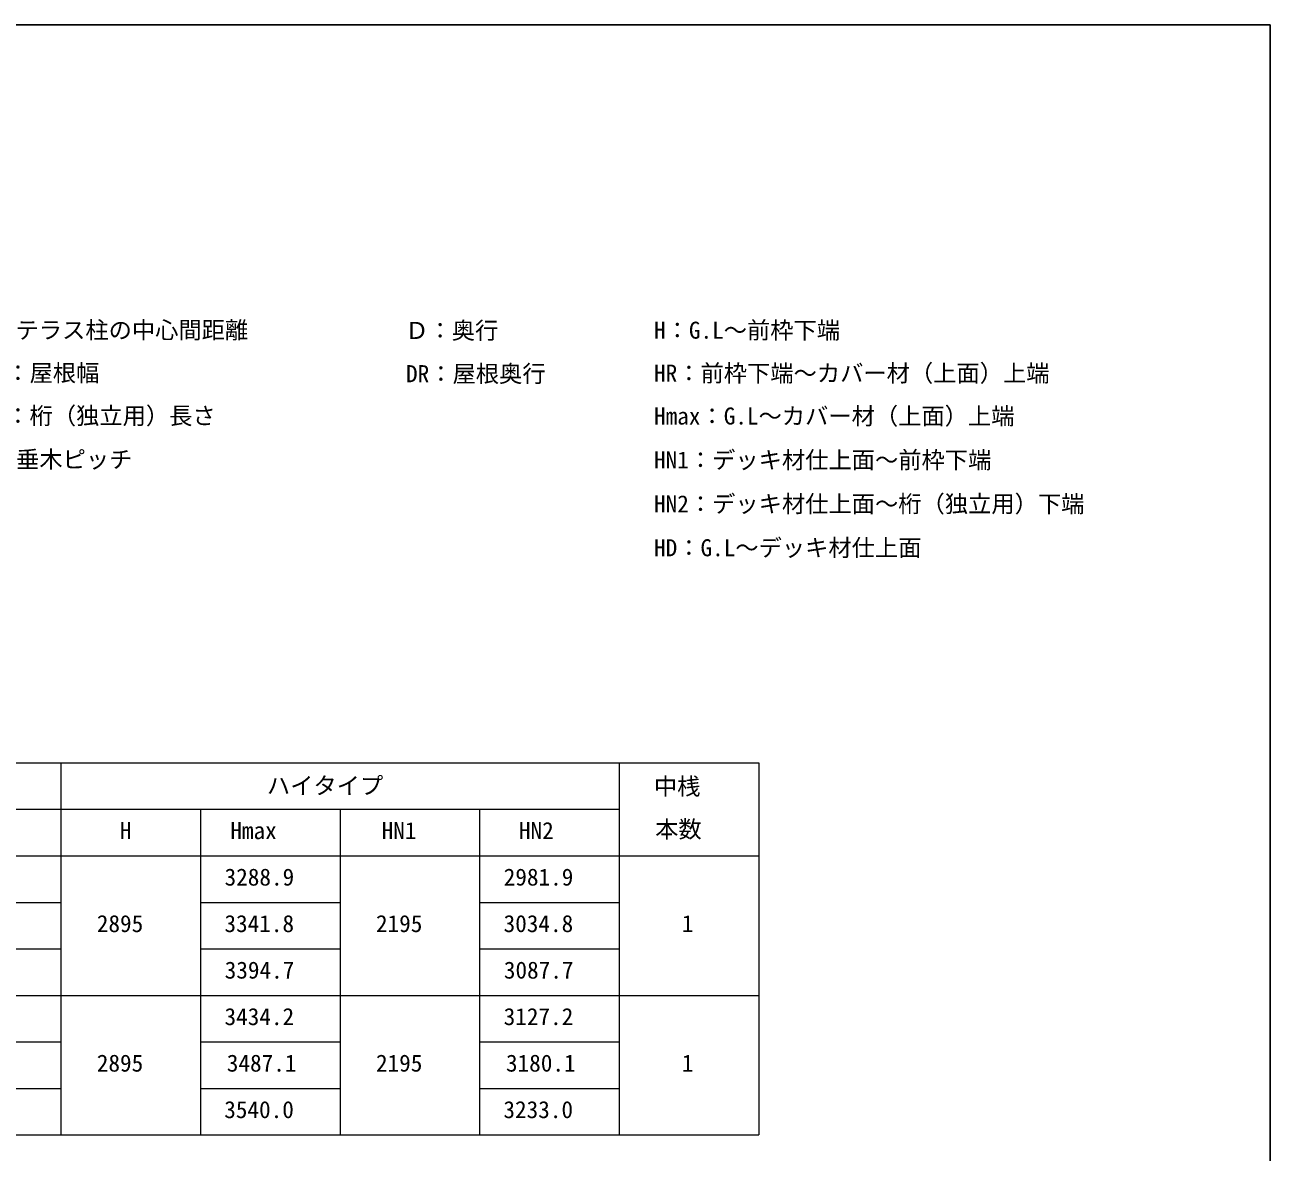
# Model space of a CAD drawing. Units: millimetres, scale not verified. Extents: x -875 to 875, y -1304 to 1297.
# Drawn here: x 72 to 875, y 519 to 1246 of the extents above; entities that cross this region are included whole.
import ezdxf
from ezdxf.enums import TextEntityAlignment as Align

# ---------------------------------------------------------------- set-up
doc = ezdxf.new("R2010")
doc.units = ezdxf.units.MM
doc.header["$LTSCALE"] = 8
doc.layers.add('0-1_TABLE1', color=7, linetype='Continuous', lineweight=18)
doc.layers.add('0-2_USER1', color=3, linetype='Continuous')
doc.layers.add('0-8_YKK_ZWAK', color=7, linetype='Continuous')
doc.styles.add('ＭＳ ゴシック', font='')
doc.styles.get('ＭＳ ゴシック').set_extended_font_data('MS Gothic')

msp = doc.modelspace()

# ---------------------------------------------------------------- linework, layer by layer
at = {"layer": '0-1_TABLE1'}
for p, q in [((-824.7, 769.8), (545.3, 769.8)), ((95.3, 769.8), (95.3, 529.8)), ((455.3, 769.8), (455.3, 529.8)), ((545.3, 769.8), (545.3, 529.8)), ((-264.7, 739.8), (455.3, 739.8)), ((185.3, 739.8), (185.3, 529.8)), ((275.3, 739.8), (275.3, 529.8)), ((365.3, 739.8), (365.3, 529.8)), ((-824.7, 709.8), (545.3, 709.8)), ((5.3, 679.8), (95.3, 679.8)), ((185.3, 679.8), (275.3, 679.8)), ((365.3, 679.8), (455.3, 679.8)), ((5.3, 649.8), (95.3, 649.8)), ((185.3, 649.8), (275.3, 649.8)), ((365.3, 649.8), (455.3, 649.8)), ((-824.7, 619.8), (545.3, 619.8)), ((5.3, 589.8), (95.3, 589.8)), ((185.3, 589.8), (275.3, 589.8)), ((365.3, 589.8), (455.3, 589.8)), ((5.3, 559.8), (95.3, 559.8)), ((185.3, 559.8), (275.3, 559.8)), ((365.3, 559.8), (455.3, 559.8))]:
    msp.add_line(p, q, dxfattribs=at)
msp.add_lwpolyline([(-824.7, 529.8), (-714.7, 529.8), (-84.7, 529.8), (5.3, 529.8), (275.3, 529.8), (365.3, 529.8), (455.3, 529.8), (545.3, 529.8)], dxfattribs=at)
at = {"layer": '0-8_YKK_ZWAK'}
msp.add_line((-874.999, 1245.8), (875.001, 1245.8), dxfattribs=at)
msp.add_lwpolyline([(-874.999, -1304.2), (875.001, -1304.2), (875.001, 1245.8)], dxfattribs=at)

# ---------------------------------------------------------------- texts
at = {"layer": '0-1_TABLE1', "style": 'ＭＳ ゴシック'}
for s, p in [('ハイタイプ', (228.127, 746.277)), ('中桟', (477.672, 745.823)), ('H', (133.311, 717.3)), ('Hmax', (204.561, 717.3)), ('HN1', (302.147, 717.3)), ('HN2', (390.655, 717.3)), ('本数', (478.482, 718.181)), ('3288.9', (200.854, 687.3)), ('2981.9', (380.854, 687.3)), ('2895', (118.482, 657.3)), ('3341.8', (200.769, 657.3)), ('2195', (298.482, 657.3)), ('3034.8', (380.769, 657.3)), ('1', (495.74, 657.3)), ('3394.7', (200.939, 627.3)), ('3087.7', (380.939, 627.3)), ('3434.2', (200.811, 597.3)), ('3127.2', (380.811, 597.3)), ('2895', (118.482, 567.3)), ('3487.1', (202.303, 567.3)), ('2195', (298.482, 567.3)), ('3180.1', (382.303, 567.3)), ('1', (495.74, 567.3)), ('3540.0', (200.641, 537.3)), ('3233.0', (380.641, 537.3))]:
    msp.add_text(s, height=11, dxfattribs=at).set_placement(p, align=Align.BOTTOM_LEFT)
at = {"layer": '0-2_USER1', "style": 'ＭＳ ゴシック'}
for s, p in [('L：テラス柱の中心間距離', (43.595, 1040.158)), ('Ｄ：奥行', (317.34, 1039.902)), ('H：G.L～前枠下端', (477.766, 1040.073)), ('WR：屋根幅', (45.13, 1012.516)), ('DR：屋根奥行', (317.851, 1012.005)), ('HR：前枠下端～カバー材（上面）上端', (477.766, 1012.345)), ('WF：桁（独立用）長さ', (45.13, 984.874)), ('Hmax：G.L～カバー材（上面）上端', (477.766, 984.703)), ('P：垂木ピッチ', (43.936, 956.72)), ('HN1：デッキ材仕上面～前枠下端', (477.766, 956.38)), ('HN2：デッキ材仕上面～桁（独立用）下端', (477.766, 928.056)), ('HD：G.L～デッキ材仕上面', (477.766, 899.732))]:
    msp.add_text(s, height=11, dxfattribs=at).set_placement(p, align=Align.BOTTOM_LEFT)

doc.saveas('drawing.dxf')
